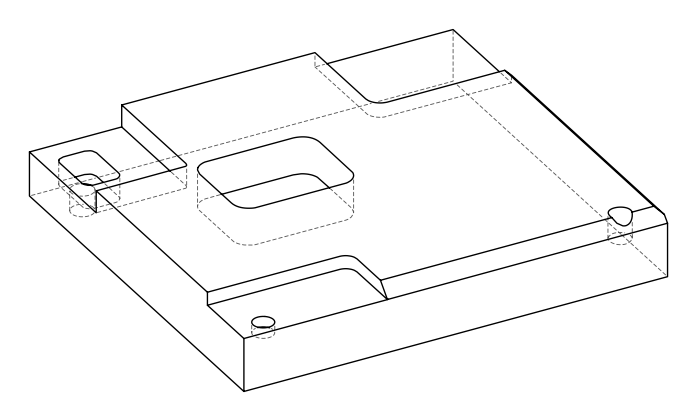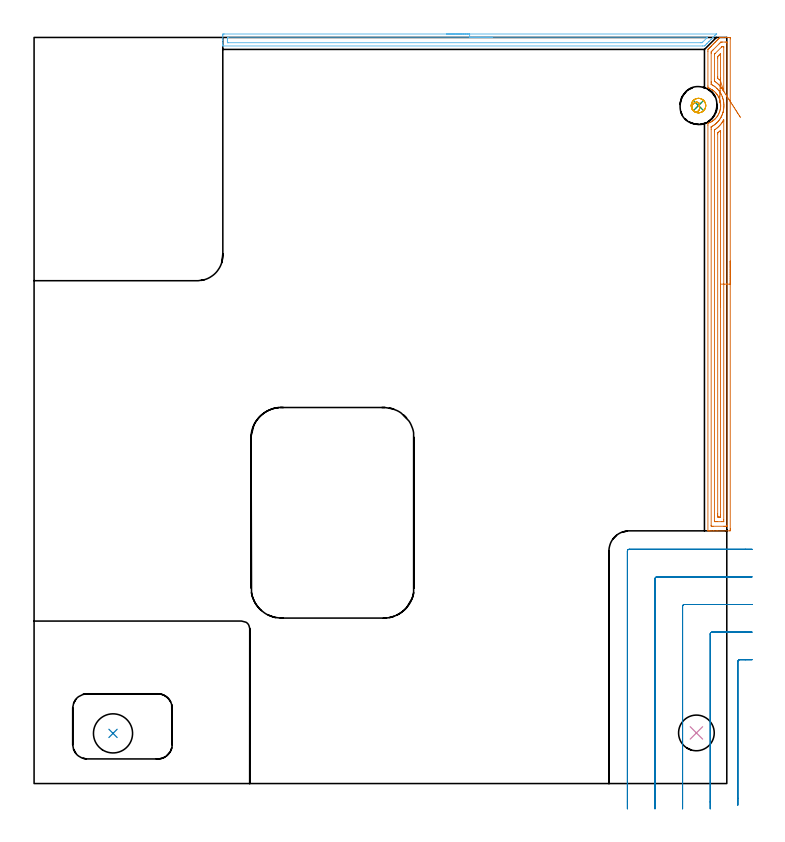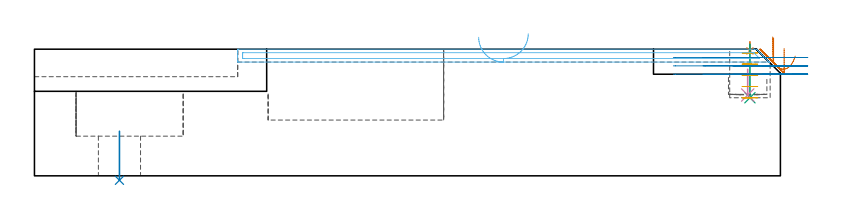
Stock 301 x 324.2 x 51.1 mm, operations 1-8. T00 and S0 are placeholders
(PLAN: 12 operations, 9 tool changes, 73.4 min)
(1 SPOT_DRILL | STEP1POCKET | NXT0321_9005460120000 | 0.03 min | 4 mm3)
(2 INDEXABLE_INSERT_DRILL_THROUGH_HOLE_FROM_SOLID | STEP1HOLE | NXT0302_005 | 0.09 min | 11582 mm3)
(3 DRILL_BLIND_HOLE_INTO_CENTER | STEP1POCKET | NXT0301_128 | 0.09 min | 2088 mm3)
(4 INDEXABLE_INSERT_DRILL_BLIND_HOLE_FROM_SOLID | STEP1POCKET_1 | NXT0302_002 | 0.05 min | 3451 mm3)
(5 MILL_ROUGH_BLIND_HOLE_CONTOUR | STEP1POCKET | NXT0201_013 | Spiral | 0.65 min | 1997 mm3)
(6 AREA_MILL | FG_CHAMFER_SURFACE | UGT0205_001 | 3.58 min | 2991 mm3)
(7 AREA_MILL_1 | FG_CHAMFER_SURFACE_1 | UGT0205_001 | 6.99 min | 10126 mm3)
(8 MILL_CORNER_NOTCH_RECTANGULAR | CORNER_NOTCH_RECTANGULAR | UGT0201_008 | Follow Part, ap 4, ae 75% | 3.91 min | 54447 mm3)
(9 MILL_CORNER_NOTCH_RECTANGULAR_1 | CORNER_NOTCH_RECTANGULAR_1 | UGT0201_014 | Follow Part, ap 1.5, ae 75% | 44.35 min | 108573 mm3)
(10 MILL_CORNER_NOTCH_RECTANGULAR_2 | CORNER_NOTCH_RECTANGULAR_2 | UGT0201_136 | Follow Part, ap 5, ae 75% | 4.68 min | 95875 mm3)
(11 MILL_RECTANGULAR_POCKET | POCKET_RECTANGULAR_STRAIGHT | UGT0201_136 | Follow Part, ap 5, ae 75% | 5.95 min | 181044 mm3)
(12 MILL_RECTANGULAR_POCKET_1 | POCKET_RECTANGULAR_STRAIGHT_1 | NXT0201_013 | Follow Part, ap 2.5, ae 75% | 3.01 min | 17398 mm3)
(TOOL NXT0321_9005460120000 | NC Spot Drill, 142deg, 12mm, Carbide, Uncoated | D12 PA142 FL30 Z2)
(TOOL NXT0302_005 | Index. Insert Drill 17mm [880-D1700L20-05] | D17 PA176 FL85 Z2)
(TOOL NXT0301_128 | Carbide Drill 12mm [861.1-1200-036A1-GP GC34] | D12 PA150 FL37.4 Z2)
(TOOL NXT0302_002 | Index. Insert Drill 15.5mm [880-D1550L20-05] | D15.5 PA176 FL78 Z2)
(TOOL NXT0201_013 | ENDMILL 10mm | D10 FL30 Z4)
(TOOL UGT0205_001 | Chamfer Mill 20 x 3 x 45 deg. | D20 FL50 Z2)
(TOOL UGT0201_008 | End Mill 16 mm | D16 FL32 Z4)
(TOOL UGT0201_014 | End mill 6 mm | D6 FL24 Z4)
(TOOL UGT0201_136 | Carbide End Mill 20.0 | D20 FL30 Z4)
(OP 1 SPOT_DRILL)
G17 G21 G94 G90
T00 M6
G54
G17 G0 G90 X288.7 Y294.6 S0 M3
G43 Z61.1 H0
G94 G81 G98 Z50.398 F250. R54.1
G80
M5
M2
(OP 2 INDEXABLE_INSERT_DRILL_THROUGH_HOLE_FROM_SOLID)
G17 G21 G94 G90
T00 M6
G54
G17 G0 G90 X34.3 Y21.8 S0 M3
G43 Z61.1 H1
G94 G81 G98 Z-1.797 F250. R18.
G80
M5
M2
(OP 3 DRILL_BLIND_HOLE_INTO_CENTER)
G17 G21 G94 G90
T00 M6
G54
G17 G0 G90 X288.7 Y294.6 S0 M3
G43 Z61.1 H1
G94 G81 G98 Z31.5 F250. R53.1
G80
M5
M2
(OP 4 INDEXABLE_INSERT_DRILL_BLIND_HOLE_FROM_SOLID)
G17 G21 G94 G90
T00 M6
G54
G17 G0 G90 X287.8 Y22. S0 M3
G43 Z61.1 H1
G94 G81 G98 Z32.6 F250. R43.
G80
M5
M2
(OP 5 MILL_ROUGH_BLIND_HOLE_CONTOUR)
G17 G21 G94 G90
T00 M6
G54
G17 G0 G90 X288.7 Y294.6 S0 M3
G43 Z61.1 H0
Z49.58
G94 G3 X289.153 Y295.29 R0.494 F250.
X288.074 Y296.045 R1.257
X286.012 Y294.748 R2.094
X286.544 Y292.304 R2.207
X290.996 Y292.444 R3.15
X286.544 Y292.304 R-3.15
X288.77 Y292.374 R1.575
X288.7 Y294.6 R1.575
G0 Z45.06
G3 X289.153 Y295.29 R0.494
X288.074 Y296.045 R1.257
X286.012 Y294.748 R2.094
X286.544 Y292.304 R2.207
X290.996 Y292.444 R3.15
X286.544 Y292.304 R-3.15
X288.77 Y292.374 R1.575
X288.7 Y294.6 R1.575
G0 Z40.54
G3 X289.153 Y295.29 R0.494
X288.074 Y296.045 R1.257
X286.012 Y294.748 R2.094
X286.544 Y292.304 R2.207
X290.996 Y292.444 R3.15
X286.544 Y292.304 R-3.15
X288.77 Y292.374 R1.575
X288.7 Y294.6 R1.575
G0 Z36.02
G3 X289.153 Y295.29 R0.494
X288.074 Y296.045 R1.257
X286.012 Y294.748 R2.094
X286.544 Y292.304 R2.207
X290.996 Y292.444 R3.15
X286.544 Y292.304 R-3.15
X288.77 Y292.374 R1.575
X288.7 Y294.6 R1.575
G0 Z31.5
G3 X289.153 Y295.29 R0.494
X288.074 Y296.045 R1.257
X286.012 Y294.748 R2.094
X286.544 Y292.304 R2.207
X290.996 Y292.444 R3.15
X286.544 Y292.304 R-3.15
X288.77 Y292.374 R1.575
X288.7 Y294.6 R1.575
G0 Z61.1
M5
M2
(OP 6 AREA_MILL)
G17 G21 G94 G90
T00 M6
G54
G17 G0 G90 X179.25 Y325.7 S1061 M3
G43 Z61.1 H0
Z55.9
G94 G1 X179.288 Z55.028 F250.
X179.402 Z54.164
X179.591 Z53.312
X179.853 Z52.48
X180.187 Z51.674
X180.59 Z50.9
X181.058 Z50.164
X181.59 Z49.472
X182.179 Z48.829
X182.822 Z48.24
X183.514 Z47.709
X184.25 Z47.24
X185.024 Z46.837
X185.83 Z46.503
X186.662 Z46.241
X187.514 Z46.052
X188.378 Z45.938
X189.25 Z45.9
X296.49 Y325.699 Z45.899
X296.491 Y325.697 Z45.902
X296.49 Y325.69 Z45.908
X295.822 Y325.022 Z46.578
X295.658 Y324.856 Z46.74
X294.984 Y324.184 Z47.416
X294.78 Y323.978 Z47.618
X294.147 Y323.347 Z48.253
X294.11 Y323.31 Z48.29
X293.902 Y323.1 Z48.496
X293.309 Y322.509 Z49.091
X293.218 Y322.417 Z49.182
X293.024 Y322.222 Z49.374
X292.471 Y321.671 Z49.929
X292.325 Y321.524 Z50.074
X292.146 Y321.344 Z50.252
X291.648 Y320.848 Z50.752
X291.433 Y320.632 Z50.966
X291.305 Y320.505 Z51.09
X290.54 Y320.5 Z51.1
X82.159
X82.01 Y320.502 Z51.088
X82.002 Y320.642 Z50.95
X82. Y320.788 Z50.811
Y321.158 Z50.442
Y321.783 Z49.812
Y322.973 Z48.623
Y323.539 Z48.055
Y325.012 Z46.583
X82.003 Y325.295 Z46.3
X82.01 Y325.691 Z45.905
X82.198 Y325.696 Z45.902
X82.605 Y325.7 Z45.9
X189.25
Y324.286 Z47.314
X292.325 Y324.285 Z47.315
X292.46 Y324.284 Z47.316
X292.57 Y324.281 Z47.319
X292.614 Y324.279 Z47.321
X292.612 Y324.273 Z47.327
X292.545 Y324.201 Z47.399
X292.418 Y324.069 Z47.531
X292.325 Y323.975 Z47.625
X290.54 Y322.19 Z49.41
X290.333 Y321.987 Z49.613
X290.285 Y321.942 Z49.658
X290.259 Y321.921 Z49.679
X290.216 Y321.92 Z49.68
X290.027 Y321.917 Z49.683
X289.648 Y321.915 Z49.685
X289.514 Y321.914 Z49.686
X84.39 Y321.915 Z49.685
X84.255
X84.039 Y321.92 Z49.68
X84.017 Y321.921 Z49.679
X84.01 Y321.931 Z49.669
X84.004 Y321.96 Z49.64
X84.002 Y321.988 Z49.612
X84. Y322.166 Z49.434
Y322.661 Z48.939
Y323.044 Z48.556
X84.002 Y323.539 Z48.061
X84.006 Y323.917 Z47.683
X84.02 Y324.279 Z47.321
X84.39 Y324.284 Z47.316
X84.524 Y324.285 Z47.315
X189.25 Y324.286 Z47.314
X190.122 Z47.352
X190.986 Z47.466
X191.838 Z47.655
X192.67 Z47.917
X193.476 Z48.251
X194.25 Z48.654
X194.986 Z49.123
X195.678 Z49.654
X196.321 Z50.243
X196.91 Z50.886
X197.442 Z51.579
X197.91 Z52.314
X198.313 Z53.088
X198.647 Z53.894
X198.909 Z54.726
X199.098 Z55.578
X199.212 Z56.443
X199.25 Z57.314
G0 Z61.1
M5
M2
(OP 7 AREA_MILL_1)
G17 G21 G94 G90
T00 M6
G54
G17 G0 G90 X302.5 Y227. S1061 M3
G43 Z61.1 H0
Z51.4
G94 G1 Y226.962 Z50.528 F250.
Y226.848 Z49.664
Y226.659 Z48.812
Y226.397 Z47.98
Y226.063 Z47.174
Y225.66 Z46.4
Y225.192 Z45.664
Y224.66 Z44.972
Y224.071 Z44.329
Y223.428 Z43.74
Y222.736 Z43.209
Y222. Z42.74
Y221.226 Z42.337
Y220.42 Z42.003
Y219.588 Z41.741
Y218.737 Z41.552
Y217.872 Z41.438
Y217. Z41.4
Y110.841
X302.499 Y110.4 Z41.401
X302.495 Y109.954 Z41.403
X302.491 Y109.81 Z41.406
X302.055 Y109.8 Z41.842
X296.769 Z47.126
X295.311 Z48.586
X294.126 Z49.769
X293.522 Z50.377
X293.245 Z50.654
X293.106 Z50.793
X292.806 Y109.81 Z51.093
X292.8 Y109.954 Z51.1
Y286.134
X292.804 Y286.868 Z51.09
X292.999 Y286.945 Z50.899
X293.055 Y286.967 Z50.843
X293.522 Y287.167 Z50.376
X293.964 Y287.381 Z49.935
X294.126 Y287.471 Z49.774
X294.398 Y287.622 Z49.501
X294.774 Y287.859 Z49.125
X294.854 Y287.918 Z49.045
X295.007 Y288.034 Z48.888
X295.274 Y288.232 Z48.625
X295.447 Y288.378 Z48.449
X295.575 Y288.484 Z48.323
X295.79 Y288.678 Z48.109
X295.869 Y288.75 Z48.031
X296.15 Y289.038 Z47.75
X296.412 Y289.334 Z47.488
X296.66 Y289.641 Z47.239
X296.912 Y290. Z46.983
X296.989 Y290.108 Z46.907
X297.024 Y290.157 Z46.872
X297.254 Y290.532 Z46.643
X297.489 Y290.975 Z46.411
X297.695 Y291.424 Z46.201
X297.899 Y291.942 Z45.995
X297.944 Y292.081 Z45.955
X298.016 Y292.315 Z45.883
X298.13 Y292.759 Z45.768
X298.142 Y292.824 Z45.754
X298.221 Y293.206 Z45.678
X298.287 Y293.651 Z45.613
X298.312 Y293.948 Z45.585
X298.32 Y294.053 Z45.573
X298.325 Y294.098 Z45.569
X298.333 Y294.338 Z45.554
X298.344 Y294.507 Z45.55
X298.346 Y294.543 Z45.549
X298.332 Y294.989 Z45.562
X298.318 Y295.176 Z45.575
X298.312 Y295.271 Z45.585
X298.308 Y295.337 Z45.591
X298.301 Y295.431 Z45.599
Y295.435
X298.298 Y295.458 Z45.602
X298.241 Y295.88 Z45.658
X298.237 Y295.9 Z45.662
X298.227 Y295.947 Z45.669
X298.215 Y296.014 Z45.683
X298.155 Y296.327 Z45.742
X298.046 Y296.772 Z45.853
X297.944 Y297.116 Z45.955
X297.899 Y297.259 Z45.996
X297.89 Y297.285 Z46.005
X297.826 Y297.463 Z46.071
X297.747 Y297.663 Z46.15
X297.716 Y297.731 Z46.18
X297.545 Y298.112 Z46.354
X297.487 Y298.224 Z46.412
X297.317 Y298.554 Z46.581
X297.209 Y298.734 Z46.687
X297.026 Y299.047 Z46.874
X296.89 Y299.248 Z47.009
X296.769 Y299.418 Z47.129
X296.749 Y299.445 Z47.149
X296.507 Y299.748 Z47.393
X296.457 Y299.811 Z47.442
X296.312 Y299.977 Z47.588
X296.15 Y300.164 Z47.75
X295.986 Y300.337 Z47.914
X295.636 Y300.662 Z48.264
X295.273 Y300.973 Z48.625
X295.106 Y301.103 Z48.791
X295.007 Y301.176 Z48.889
X294.936 Y301.228 Z48.961
X294.827 Y301.299 Z49.072
X294.768 Y301.337 Z49.132
X294.566 Y301.465 Z49.327
X294.396 Y301.575 Z49.499
X293.964 Y301.819 Z49.935
X293.522 Y302.037 Z50.377
X293.371 Y302.106 Z50.528
X293.341 Y302.119 Z50.558
X293.28 Y302.143 Z50.618
X293.245 Y302.157 Z50.652
X293.159 Y302.191 Z50.741
X293.005 Y302.251 Z50.894
X292.805 Y302.332 Z51.09
X292.8 Y303.083 Z51.1
Y318.248
X292.804 Y319.005 Z51.09
X292.939 Y319.14 Z50.958
X293.102 Y319.303 Z50.796
X293.245 Y319.447 Z50.651
X293.385 Y319.586 Z50.513
X293.544 Y319.745 Z50.354
X293.685 Y319.888 Z50.21
X293.831 Y320.032 Z50.067
X293.979 Y320.18 Z49.919
X294.126 Y320.328 Z49.769
X294.277 Y320.478 Z49.621
X294.414 Y320.615 Z49.484
X294.566 Y320.769 Z49.329
X295.051 Y321.251 Z48.849
X295.318 Y321.519 Z48.58
X295.447 Y321.649 Z48.449
X295.816 Y322.016 Z48.084
X295.966 Y322.166 Z47.934
X296.21 Y322.411 Z47.688
X296.328 Y322.53 Z47.568
X296.665 Y322.865 Z47.235
X296.881 Y323.081 Z47.019
X297.102 Y323.303 Z46.796
X297.209 Y323.411 Z46.687
X297.65 Y323.85 Z46.249
X297.796 Y323.996 Z46.104
X297.994 Y324.195 Z45.904
X298.001 Y324.2 Z45.897
X298.09 Z45.809
X298.539 Z45.361
X299.412 Z44.483
X300.597 Z43.3
X301.174 Z42.72
X301.766 Z42.128
X302.055 Y324.197 Z41.84
X302.491 Y324.191 Z41.405
X302.494 Y324.045 Z41.402
X302.5 Y323.6 Z41.4
Y217.
X301.086 Z42.814
X301.085 Y111.983 Z42.815
X301.084 Y111.883 Z42.816
X301.081 Y111.834 Z42.819
X301.08 Y111.816 Z42.82
X301.051 Y111.81 Z42.849
X300.67 Y111.802 Z43.23
X300.293 Y111.801 Z43.607
X299.791 Y111.8 Z44.109
X295.007 Y111.801 Z48.893
X294.502 Y111.803 Z49.398
X294.308 Y111.81 Z49.592
X294.221 Y111.826 Z49.679
X294.216 Y112.093 Z49.684
X294.215 Y112.184 Z49.685
X294.214 Y284.35 Z49.686
X294.215 Y285.152 Z49.685
X294.217 Y285.242 Z49.683
X294.221 Y285.341 Z49.679
X294.227 Y285.384 Z49.673
X294.64 Y285.613 Z49.26
X295.007 Y285.826 Z48.893
X295.196 Y285.943 Z48.704
X295.487 Y286.134 Z48.413
X295.718 Y286.306 Z48.182
X295.888 Y286.439 Z48.012
X296.209 Y286.701 Z47.691
X296.584 Y287.026 Z47.316
X296.679 Y287.117 Z47.221
X296.769 Y287.209 Z47.131
X297.109 Y287.574 Z46.791
X297.409 Y287.918 Z46.491
X297.518 Y288.052 Z46.382
X297.65 Y288.224 Z46.25
X297.892 Y288.565 Z46.008
X298.062 Y288.81 Z45.838
X298.242 Y289.103 Z45.658
X298.531 Y289.609 Z45.369
X298.563 Y289.669 Z45.337
X298.58 Y289.702 Z45.32
X298.847 Y290.274 Z45.053
X298.983 Y290.594 Z44.917
X299.056 Y290.775 Z44.844
X299.104 Y290.906 Z44.796
X299.302 Y291.486 Z44.598
X299.317 Y291.534 Z44.583
X299.328 Y291.572 Z44.572
X299.412 Y291.894 Z44.488
X299.502 Y292.287 Z44.398
X299.522 Y292.378 Z44.378
X299.589 Y292.734 Z44.311
X299.636 Y293.044 Z44.264
X299.668 Y293.27 Z44.232
X299.724 Y293.847 Z44.176
X299.742 Y294.162 Z44.158
X299.752 Y294.71 Z44.148
X299.742 Y295.055 Z44.158
X299.699 Y295.656 Z44.201
X299.664 Y295.947 Z44.236
X299.62 Y296.282 Z44.28
X299.546 Y296.703 Z44.354
X299.517 Y296.839 Z44.383
X299.412 Y297.298 Z44.488
X299.291 Y297.731 Z44.609
X299.24 Y297.905 Z44.66
X299.095 Y298.33 Z44.805
X298.981 Y298.623 Z44.919
X298.616 Y299.429 Z45.284
X298.572 Y299.515 Z45.328
X298.531 Y299.59 Z45.369
X298.053 Y300.407 Z45.847
X297.65 Y300.977 Z46.25
X297.391 Y301.299 Z46.509
X297.103 Y301.633 Z46.797
X296.769 Y301.99 Z47.131
X296.555 Y302.191 Z47.345
X295.888 Y302.767 Z48.012
X295.71 Y302.903 Z48.19
X295.461 Y303.083 Z48.439
X295.007 Y303.37 Z48.893
X294.629 Y303.592 Z49.271
X294.454 Y303.693 Z49.446
X294.27 Y303.797 Z49.63
X294.221 Y303.831 Z49.679
X294.219 Y303.875 Z49.681
X294.217 Y303.975 Z49.683
X294.214 Y304.778 Z49.686
Y304.867
X294.215 Y317.356 Z49.685
X294.219 Y317.757 Z49.681
X294.221 Y317.953 Z49.679
X294.316 Y318.055 Z49.584
X294.5 Y318.248 Z49.4
X294.754 Y318.504 Z49.146
X295.007 Y318.757 Z48.893
X297.65 Y321.4 Z46.25
X298.066 Y321.816 Z45.834
X298.301 Y322.049 Z45.599
X298.379 Y322.123 Z45.521
X298.441 Y322.18 Z45.459
X298.531 Y322.19 Z45.369
X299.035 Y322.198 Z44.865
X300.293 Y322.199 Z43.607
X300.798 Y322.197 Z43.102
X300.992 Y322.19 Z42.908
X301.079 Y322.174 Z42.821
X301.084 Y321.907 Z42.816
X301.085 Y321.816 Z42.815
X301.086 Y217. Z42.814
X299.671 Z44.229
Y114.598
X299.669 Y113.968 Z44.231
X299.666 Y113.838 Z44.234
X299.665 Y113.813 Z44.235
X299.633 Y113.808 Z44.267
X299.576 Y113.802 Z44.324
X299.412 Y113.801 Z44.488
X298.697 Y113.8 Z45.203
X296.769 Z47.131
X296.053 Y113.801 Z47.847
X295.888 Y113.804 Z48.012
X295.722 Y113.81 Z48.178
X295.635 Y113.82 Z48.265
X295.632 Y113.881 Z48.268
X295.63 Y113.968 Z48.27
X295.629 Y114.23 Z48.271
Y283.458
X295.63 Y283.719 Z48.27
X295.634 Y283.983 Z48.266
X295.636 Y284.012 Z48.264
X295.645 Y284.021 Z48.255
X295.672 Y284.042 Z48.228
X295.985 Y284.252 Z47.915
X296.128 Y284.35 Z47.772
X296.493 Y284.629 Z47.407
X296.769 Y284.847 Z47.131
X296.983 Y285.025 Z46.917
X297.234 Y285.242 Z46.666
X297.449 Y285.445 Z46.451
X297.65 Y285.647 Z46.25
X297.885 Y285.896 Z46.015
X298.102 Y286.134 Z45.798
X298.299 Y286.369 Z45.601
X298.531 Y286.655 Z45.369
X298.69 Y286.865 Z45.21
X298.807 Y287.026 Z45.093
X299.055 Y287.387 Z44.845
X299.39 Y287.918 Z44.51
X299.398 Y287.932 Z44.502
X299.666 Y288.393 Z44.234
X299.667 Y288.356 Z44.233
X299.67 Y288.181 Z44.23
X299.671 Y287.918 Z44.229
Y287.655
Y217.
X298.257 Z45.643
Y116.644
X298.254 Y116.033 Z45.647
X298.25 Y115.827 Z45.65
X298.244 Y115.809 Z45.656
X298.223 Y115.806 Z45.677
X298.171 Y115.803 Z45.729
X298.067 Y115.801 Z45.833
X297.65 Y115.8 Z46.25
X297.602 Z46.298
X297.226 Y115.81 Z46.674
X297.05 Y115.815 Z46.85
X297.048 Y115.916 Z46.852
X297.044 Y116.366 Z46.856
X297.043 Y116.644 Z46.857
Y117.259
Y282.288
X297.045 Y282.566 Z46.855
X297.048 Y282.719 Z46.852
X297.049 Y282.753 Z46.851
X297.073 Y282.778 Z46.827
X297.129 Y282.827 Z46.771
X297.274 Y282.947 Z46.626
X297.65 Y283.255 Z46.25
X297.76 Y283.347 Z46.14
X297.888 Y283.458 Z46.012
X298.179 Y283.712 Z45.721
X298.235 Y283.758 Z45.665
X298.251 Y283.765 Z45.649
X298.253 Y283.74 Z45.647
X298.256 Y283.458 Z45.644
X298.257 Y283.099 Z45.643
Y282.843
Y217.
Y216.128 Z45.681
Y215.264 Z45.795
Y214.412 Z45.983
Y213.58 Z46.246
Y212.774 Z46.58
Y212. Z46.982
Y211.264 Z47.451
Y210.572 Z47.982
Y209.929 Z48.572
Y209.34 Z49.215
Y208.809 Z49.907
Y208.34 Z50.643
Y207.937 Z51.417
Y207.603 Z52.222
Y207.341 Z53.054
Y207.152 Z53.906
Y207.038 Z54.771
Y207. Z55.643
G0 Z61.1
X306.97 Y289.394
Z48.29
G1 X306.729 Y289.771 Z47.541
X306.454 Y290.201 Z46.833
X306.146 Y290.681 Z46.173
X305.809 Y291.208 Z45.565
X305.445 Y291.778 Z45.014
X305.056 Y292.386 Z44.524
X304.645 Y293.027 Z44.099
X304.216 Y293.698 Z43.741
X303.772 Y294.392 Z43.455
X303.317 Y295.104 Z43.241
X302.852 Y295.83 Z43.102
X302.384 Y296.563 Z43.038
X301.913 Y297.297 Z43.051
X301.446 Y298.028 Z43.139
X300.984 Y298.75 Z43.303
X300.532 Y299.457 Z43.541
X300.092 Y300.144 Z43.851
X299.669 Y300.806 Z44.231
X299.644 Y300.844 Z44.256
X299.412 Y301.233 Z44.488
X299.373 Y301.299 Z44.527
X299.319 Y301.393 Z44.581
X299.104 Y301.745 Z44.796
X298.948 Y301.973 Z44.952
X298.794 Y302.191 Z45.106
X298.531 Y302.545 Z45.369
X298.083 Y303.083 Z45.817
X297.65 Y303.556 Z46.25
X297.201 Y303.975 Z46.699
X296.769 Y304.349 Z47.131
X296.488 Y304.582 Z47.412
X296.102 Y304.867 Z47.798
X295.635 Y305.187 Z48.265
X295.632 Y305.321 Z48.268
X295.63 Y305.496 Z48.27
X295.629 Y305.759 Z48.271
Y306.022
Y316.726
X295.63 Y316.814 Z48.27
X295.633 Y316.884 Z48.267
X295.636 Y316.925 Z48.264
X295.652 Y316.943 Z48.248
X295.888 Y317.188 Z48.012
X298.732 Y320.032 Z45.168
X298.871 Y320.163 Z45.029
X298.897 Y320.186 Z45.003
X298.97 Y320.191 Z44.93
X299.08 Y320.196 Z44.82
X299.247 Y320.199 Z44.653
X299.412 Y320.196 Z44.488
X299.578 Y320.19 Z44.322
X299.665 Y320.18 Z44.235
X299.668 Y320.119 Z44.232
X299.669 Y320.032 Z44.231
X299.671 Y319.77 Z44.229
Y300.878
X299.669 Y300.806 Z44.231
X298.238 Y305.427 Z45.662
X297.86 Y305.759 Z46.04
X297.65 Y305.94 Z46.25
X297.05 Y306.452 Z46.85
X297.047 Y306.651 Z46.853
X297.043 Y307.265 Z46.857
X297.044 Y315.294 Z46.856
X297.046 Y315.572 Z46.854
X297.05 Y315.874 Z46.85
X297.194 Y316.033 Z46.706
X297.612 Y316.464 Z46.288
X297.631 Y316.483 Z46.269
X298.075 Y316.926 Z45.825
X298.143 Y316.993 Z45.757
X298.239 Y317.081 Z45.661
X298.25 Y317.089 Z45.65
X298.253 Y317.071 Z45.647
X298.256 Y317.021 Z45.644
X298.257 Y316.964 Z45.643
Y316.741
Y306.651
X298.254 Y306.039 Z45.646
X298.25 Y305.759 Z45.65
X298.238 Y305.427 Z45.662
X298.206 Y304.558 Z45.732
X298.175 Y303.698 Z45.877
X298.144 Y302.854 Z46.097
X298.114 Y302.033 Z46.39
X298.085 Y301.24 Z46.753
X298.057 Y300.482 Z47.184
X298.031 Y299.765 Z47.679
X298.006 Y299.093 Z48.235
X297.983 Y298.472 Z48.848
X297.962 Y297.907 Z49.512
X297.944 Y297.402 Z50.223
X297.928 Y296.961 Z50.976
X297.914 Y296.587 Z51.764
X297.903 Y296.283 Z52.581
X297.894 Y296.051 Z53.422
X297.889 Y295.894 Z54.28
X297.886 Y295.812 Z55.149
X297.885 Y295.806 Z56.021
G0 Z61.1
M5
M2
(OP 8 MILL_CORNER_NOTCH_RECTANGULAR)
G17 G21 G94 G90
T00 M6
G54
G17 G0 G90 X312. Y53.8 S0 M3
G43 Z61.102 H0
Z47.735
G94 G1 X309. F250.
X306.595 F500.
G3 X305.8 Y53.005 R0.8
G1 Y-6.4
Y-9.4 F250.
G0 Z61.102
X312. Y65.8
Z47.735
G1 X309.
X294.595 F500.
G3 X293.8 Y65.005 R0.8
G1 Y-8.
Y-11. F250.
G0 Z61.102
X312. Y77.8
Z47.735
G1 X309.
X282.596 F500.
G3 X281.8 Y77.004 R0.8
G1 Y-8.
Y-11. F250.
G0 Z61.102
X312. Y89.8
Z47.735
G1 X309.
X270.596 F500.
G3 X269.8 Y89.004 R0.8
G1 Y-8.
Y-11. F250.
G0 Z61.102
X312. Y101.8
Z47.735
G1 X309.
X258.6 F500.
G3 X257.8 Y101. R0.8
G1 Y-8.
Y-11. F250.
G0 Z61.102
X312. Y53.8
Z44.367
G1 X309.
X306.595 F500.
G3 X305.8 Y53.005 R0.8
G1 Y-6.4
Y-9.4 F250.
G0 Z61.102
X312. Y65.8
Z44.367
G1 X309.
X294.595 F500.
G3 X293.8 Y65.005 R0.8
G1 Y-8.
Y-11. F250.
G0 Z61.102
X312. Y77.8
Z44.367
G1 X309.
X282.596 F500.
G3 X281.8 Y77.004 R0.8
G1 Y-8.
Y-11. F250.
G0 Z61.102
X312. Y89.8
Z44.367
G1 X309.
X270.596 F500.
G3 X269.8 Y89.004 R0.8
G1 Y-8.
Y-11. F250.
G0 Z61.102
X312. Y101.8
Z44.367
G1 X309.
X258.6 F500.
G3 X257.8 Y101. R0.8
G1 Y-8.
Y-11. F250.
G0 Z61.102
X312. Y53.8
Z41.
G1 X309.
X306.595 F500.
G3 X305.8 Y53.005 R0.8
G1 Y-6.4
Y-9.4 F250.
G0 Z61.102
X312. Y65.8
Z41.
G1 X309.
X294.595 F500.
G3 X293.8 Y65.005 R0.8
G1 Y-8.
Y-11. F250.
G0 Z61.102
X312. Y77.8
Z41.
G1 X309.
X282.596 F500.
G3 X281.8 Y77.004 R0.8
G1 Y-8.
Y-11. F250.
G0 Z61.102
X312. Y89.8
Z41.
G1 X309.
X270.596 F500.
G3 X269.8 Y89.004 R0.8
G1 Y-8.
Y-11. F250.
G0 Z61.102
X312. Y101.8
Z41.
G1 X309.
X258.6 F500.
G3 X257.8 Y101. R0.8
G1 Y-8.
Y-11. F250.
G0 Z61.102
M5
M2
